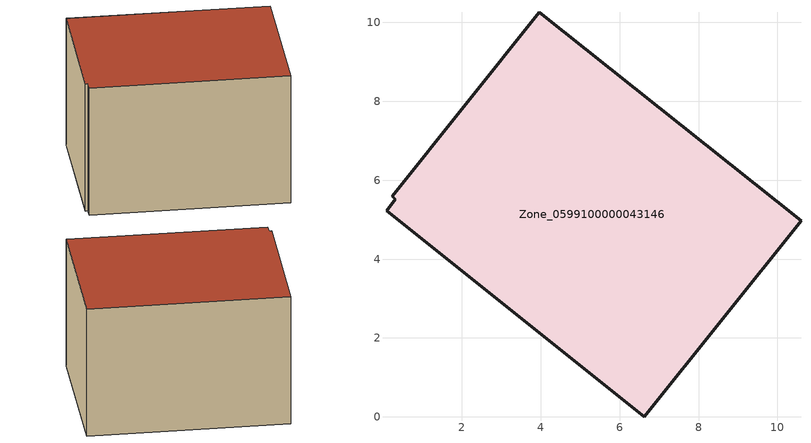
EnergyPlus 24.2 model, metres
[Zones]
Zone_0599100000043146
 floor ground (C_G): 0.31,5.52 0.23,5.59 3.96,10.26 10.6,4.97 6.63,0 0.09,5.23 z0.45
 wall outside (C_F): 6.63,0 10.6,4.97 3.96,10.26 0.23,5.59 0.31,5.52 0.09,5.23 6.63,0 z0.45:6.32
 roof outside (C_R): 0.31,5.52 0.09,5.23 6.63,0 10.6,4.97 3.96,10.26 0.23,5.59 z6.32
[BUILDING]
Pand.0599100000043146: North Axis=0; Terrain=City; Loads Convergence Tolerance Value=0.04; Temperature Convergence Tolerance Value=0.4; Solar Distribution=FullExterior; Maximum Number of Warmup Days=25; Minimum Number of Warmup Days=1
[Site:Location]
Rotterdam.The.Hague.AP_ZH_NLD Design_Conditions: Latitude=51.96; Longitude=4.45; Time Zone=1; Elevation=-4.5
[SITE:GROUNDTEMPERATURE:BUILDINGSURFACE]
18, 18, 18, 18, 18, 18, 18, 18, 18, 18, 18, 18
[MATERIAL] Thermal Absorptance=0.9; Solar Absorptance=0.7; Visible Absorptance=0.7
Name | Roughness | Thickness | Conductivity | Density | Specific Heat
G.TC.1946-1964 | MediumSmooth | 0.15 | 1 | 540 | 1210
F.TC.1946-1964 | Rough | 0.3 | 0.857143 | 1920 | 840
R.TC.1946-1964 | MediumRough | 0.2 | 0.235294 | 1500 | 1000
[CONSTRUCTION]
C_G: G.TC.1946-1964
C_F: F.TC.1946-1964
C_R: R.TC.1946-1964
[ZONE]
Zone_0599100000043146: Type=1; Multiplier=1; Ceiling Height=Autocalculate; Volume=Autocalculate; Floor Area=autocalculate; Part of Total Floor Area=Yes
[ZONEINFILTRATION:DESIGNFLOWRATE]
Infil_Zone_0599100000043146: Zone or ZoneList or Space or SpaceList=Zone_0599100000043146; Schedule=AlwaysOn; Design Flow Rate Calculation Method=Flow/Area; Flow Rate per Floor Area=0.003; Constant Term Coefficient=1; Temperature Term Coefficient=0; Velocity Term Coefficient=0; Velocity Squared Term Coefficient=0
[HVACTEMPLATE:ZONE:IDEALLOADSAIRSYSTEM]
Zone_0599100000043146: Maximum Heating Supply Air Temperature=50; Minimum Cooling Supply Air Temperature=13; Maximum Heating Supply Air Humidity Ratio=0.0156; Minimum Cooling Supply Air Humidity Ratio=0.0077; Heating Limit=NoLimit; Cooling Limit=NoLimit; Dehumidification Control Type=ConstantSensibleHeatRatio; Cooling Sensible Heat Ratio=0.7; Dehumidification Setpoint=60; Humidification Control Type=None; Humidification Setpoint=30; Outdoor Air Method=None; Outdoor Air Flow Rate per Person=0.00944; Outdoor Air Flow Rate per Zone Floor Area=0; Outdoor Air Flow Rate per Zone=0; Demand Controlled Ventilation Type=None; Outdoor Air Economizer Type=NoEconomizer; Heat Recovery Type=None; Sensible Heat Recovery Effectiveness=0.7; Latent Heat Recovery Effectiveness=0.65
[ZONECONTROL:THERMOSTAT]
ThermostatControl_Zone_0599100000043146: Zone or ZoneList=Zone_0599100000043146; Control Type Schedule=DualSetpointControlType; Control 1=Thermostat_Zone_0599100000043146; Temperature Difference Between Cutout And Setpoint=0
[THERMOSTATSETPOINT:DUALSETPOINT]
Thermostat_Zone_0599100000043146: Heating Setpoint Temperature Schedule=HeatingSetpoint_Zone_0599100000043146; Cooling Setpoint Temperature Schedule=CoolingSetpoint_Zone_0599100000043146
[SCHEDULE:COMPACT]
HeatingSetpoint_Zone_0599100000043146: Through: 12/31, For: AllDays, Until: 24:00, 21
CoolingSetpoint_Zone_0599100000043146: Through: 12/31, For: AllDays, Until: 24:00, 24
DualSetpointControlType: Through: 12/31, For: AllDays, Until: 24:00, 4
AlwaysOn: Through: 12/31, For: AllDays, Until: 24:00, 1
